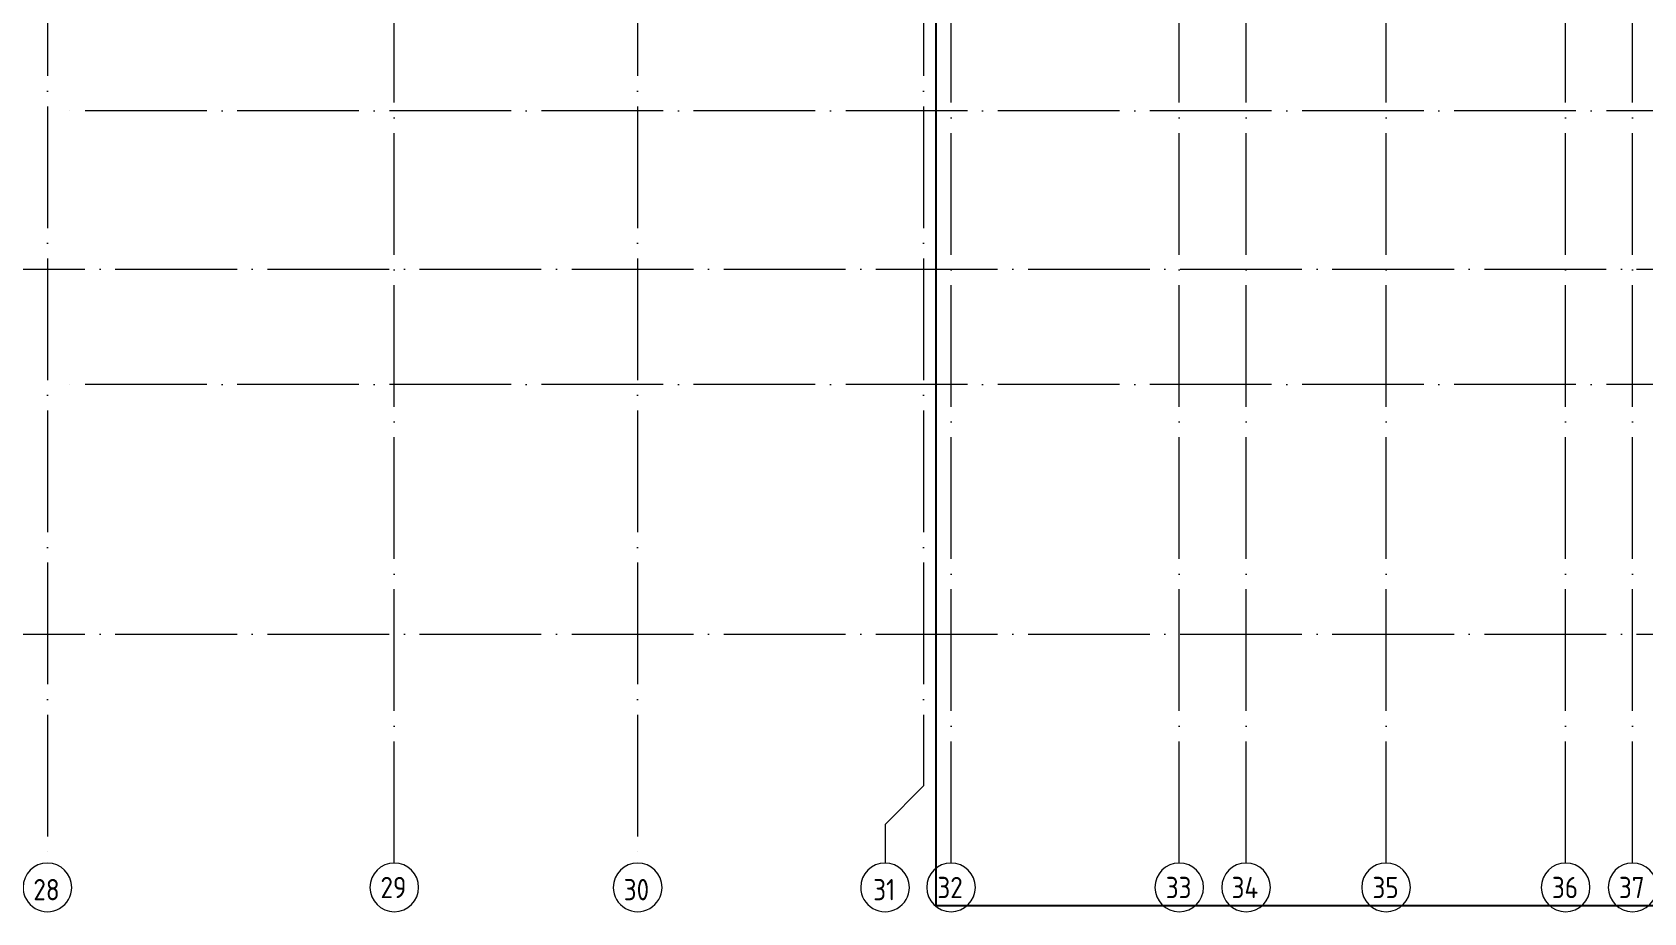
# Model space of a CAD drawing. Header units: millimetres. Extents: x -592259 to 288321, y -552984 to 293768.
# Drawn here: x 127659 to 154144, y -125542 to -111066 of the extents above; entities that cross this region are included whole.
import ezdxf

# ---------------------------------------------------------------- set-up
doc = ezdxf.new("R2010")
doc.units = ezdxf.units.MM
doc.linetypes.add('ADSK_Линия сетки', pattern=[2500, 2000, -250, 0, -250])
doc.layers.add('S-GRID-____-IDEN', color=250, linetype='Continuous', lineweight=9)
doc.layers.add('S-GRID-____-OTLN', color=250, linetype='Continuous', lineweight=9)
doc.styles.add('GOST Common', font='', dxfattribs={"width": 0.9, "height": 350})
doc.styles.get('GOST Common').set_extended_font_data('GOST Common')

# ---------------------------------------------------------------- blocks, each defined once
blk = doc.blocks.new('Ось сетки - Круг_Ø8 мм-39983606-АР1_Кладочный план 2 этажа С2и3')
at = {"layer": 'S-GRID-____-IDEN'}
for start, end in [(360, 180), (180, 360)]:
    blk.add_arc((0, 0), 4, start, end, dxfattribs=at)

msp = doc.modelspace()

# ---------------------------------------------------------------- linework, layer by layer
at = {"color": 1}
msp.add_lwpolyline([(190155.0591, -52485.6421), (142508.7722, -52485.6421), (142508.7722, -125419.5315), (190155.0591, -125419.5315)], close=True, dxfattribs=at)
at = {"layer": 'S-GRID-____-OTLN', "linetype": 'ADSK_Линия сетки'}
for p, q in [((127908.7722, -59782.9296), (127908.7722, -124723.7741)), ((133608.7722, -124723.7741), (133608.7722, -59782.9296)), ((137608.7722, -59782.9296), (137608.7722, -124723.7741)), ((142308.7722, -59782.9296), (142308.7722, -123453.7741)), ((146508.7722, -124723.7741), (146508.7722, -59782.9296)), ((147608.7722, -124723.7741), (147608.7722, -59782.9296)), ((149908.7722, -124723.7741), (149908.7722, -59782.9296)), ((152858.7722, -124723.7741), (152858.7722, -59782.9296)), ((153958.7722, -124723.7741), (153958.7722, -59782.9296)), ((142758.7722, -124723.7741), (142758.7722, -61052.9296)), ((185529.6518, -112359.9342), (128028.7722, -112359.9342)), ((94022.7944, -114959.9342), (185529.6518, -114959.9342)), ((185529.6518, -116859.9342), (128028.7722, -116859.9342)), ((94022.7944, -120959.9342), (185529.6518, -120959.9342))]:
    msp.add_line(p, q, dxfattribs=at)
at = {"layer": 'S-GRID-____-OTLN'}
for p, q in [((142308.7722, -123453.7741), (141673.7722, -124088.7741)), ((141673.7722, -124088.7741), (141673.7722, -124723.7741))]:
    msp.add_line(p, q, dxfattribs=at)

# ---------------------------------------------------------------- block references
at = {"layer": 'S-GRID-____-IDEN', "xscale": 99.99999999999993, "yscale": 99.99999999999993, "zscale": 99.99999999999993, "rotation": 180}
for p in [(127908.7722, -125123.7741), (137608.7722, -125123.7741), (141673.7722, -125123.7741)]:
    msp.add_blockref('Ось сетки - Круг_Ø8 мм-39983606-АР1_Кладочный план 2 этажа С2и3', p, dxfattribs=at)
at = {"layer": 'S-GRID-____-IDEN', "xscale": 99.99999999999993, "yscale": 99.99999999999993, "zscale": 99.99999999999993}
for p in [(133608.7722, -125123.7741), (142758.7722, -125123.7741), (146508.7722, -125123.7741), (147608.7722, -125123.7741), (149908.7722, -125123.7741), (152858.7722, -125123.7741), (153958.7722, -125123.7741)]:
    msp.add_blockref('Ось сетки - Круг_Ø8 мм-39983606-АР1_Кладочный план 2 этажа С2и3', p, dxfattribs=at)

# ---------------------------------------------------------------- texts
at = {"layer": 'S-GRID-____-IDEN', "color": 18, "true_color": 0x000000, "char_height": 350, "attachment_point": 1, "style": 'GOST Common'}
for s, insert, width in [('28', (127677.4029, -124986.495), 548.35425), ('29', (133382.0416, -124951.2408), 548.35425), ('30', (137380.1029, -124986.495), 541.139062), ('31', (141480.6529, -124986.495), 454.556812), ('32', (142534.7416, -124951.2408), 541.139062), ('33', (146287.8916, -124951.2408), 533.923875), ('34', (147369.8916, -124951.2408), 577.215), ('35', (149684.7416, -124951.2408), 541.139062), ('36', (152634.7416, -124951.2408), 541.139062), ('37', (153734.7416, -124951.2408), 541.139062)]:
    msp.add_mtext(s, dxfattribs=dict(at, insert=insert, width=width))

doc.saveas('drawing.dxf')
